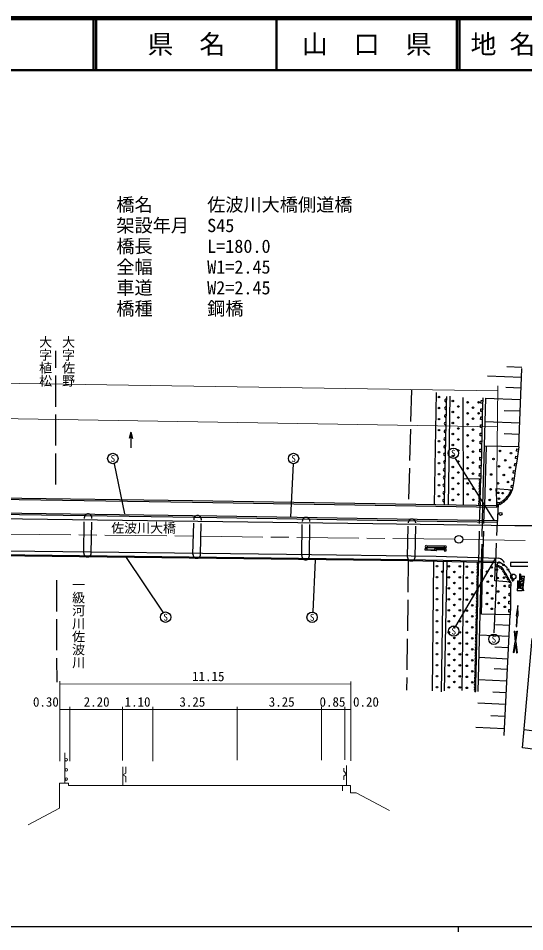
# Model space of a CAD drawing. Units: millimetres, scale not verified. Extents: x 40000 to 680000, y 20000 to 380000.
# Drawn here: x 283236 to 380824, y 204000 to 380000 of the extents above; entities that cross this region are included whole.
import ezdxf
from ezdxf.enums import TextEntityAlignment as Align

# ---------------------------------------------------------------- set-up
doc = ezdxf.new("R2010")
doc.units = ezdxf.units.MM
doc.header["$LTSCALE"] = 1000
doc.linetypes.add('CHAIN', pattern=[18.5, 12, -1.5, 3.5, -1.5])
doc.linetypes.add('DASHED', pattern=[7.5, 6, -1.5])
for name, color, linetype, lineweight in [('M-BGD', 7, 'Continuous', 25), ('M-BGD-EXST', 7, 'Continuous', 25), ('M-BMK', 2, 'CHAIN', 13), ('M-BMK-SRVR', 3, 'Continuous', 25), ('M-STR-HTXT', 7, 'Continuous', 13), ('M-STR-STRC', 7, 'Continuous', 25), ('M-TTL', 2, 'Continuous', 140), ('M-TTL-BAND', 7, 'Continuous', 25), ('M-TTL-LINE', 7, 'Continuous', 50)]:
    doc.layers.add(name, color=color, linetype=linetype, lineweight=lineweight)
doc.layers.add('M-BMK-HTXT', color=7, linetype='Continuous')
doc.layers.add('M-TTL-TXT', color=7, linetype='Continuous')
doc.styles.add('@ＭＳ ゴシック', font='')
doc.styles.add('ＭＳ ゴシック', font='')
doc.styles.get('@ＭＳ ゴシック').set_extended_font_data('@MS Gothic')
doc.styles.get('ＭＳ ゴシック').set_extended_font_data('MS Gothic')

msp = doc.modelspace()

# ---------------------------------------------------------------- linework, layer by layer
at = {"layer": 'M-BGD', "linetype": 'DASHED'}
for p, q in [((290462, 290153), (290462, 315935)), ((358991, 308317), (358436, 286398)), ((371949, 275172), (372213, 286170)), ((372700, 286162), (372456, 275162)), ((372764, 275156), (373065, 286156)), ((375686, 286353), (375174, 275106)), ((295853, 276962), (295965, 283622)), ((297303, 276937), (297415, 283597)), ((316901, 276715), (317052, 283343)), ((318351, 276682), (318502, 283310)), ((337873, 276460), (337968, 283067)), ((339323, 276439), (339418, 283046)), ((358236, 276161), (358374, 282802)), ((359686, 276131), (359823, 282772)), ((358368, 275450), (358064, 250562)), ((290573, 271719), (290648, 252078))]:
    msp.add_line(p, q, dxfattribs=at)
at = {"layer": 'M-BGD'}
for p, q in [((377366, 312892), (380253, 312787)), ((379697, 297451), (380244, 312545)), ((373659, 311108), (380183, 310872)), ((377186, 308894), (380108, 308788)), ((363764, 307918), (363387, 286316)), ((365731, 307097), (365699, 305613)), ((366400, 307165), (366069, 286272)), ((368903, 306932), (368950, 286224)), ((372395, 305815), (372407, 306335)), ((372407, 306335), (372707, 306328)), ((373258, 306811), (372657, 286163)), ((372719, 306848), (372683, 305287)), ((373258, 306811), (380027, 306565)), ((365699, 305613), (365668, 304129)), ((372359, 304254), (372371, 304774)), ((372371, 304774), (372671, 304767)), ((372695, 305808), (372395, 305815)), ((372683, 305287), (372647, 303727)), ((365668, 304129), (365637, 302645)), ((372323, 302693), (372335, 303213)), ((372335, 303213), (372635, 303207)), ((372659, 304247), (372359, 304254)), ((372647, 303727), (372611, 302166)), ((376865, 304456), (379947, 304344)), ((365606, 301160), (365575, 299676)), ((365637, 302645), (365606, 301160)), ((372287, 301133), (372299, 301653)), ((372587, 301126), (372287, 301133)), ((372299, 301653), (372599, 301646)), ((372623, 302686), (372323, 302693)), ((372611, 302166), (372575, 300605)), ((373127, 302297), (379864, 302052)), ((304919, 300246), (304619, 299046)), ((304919, 300246), (305219, 299046)), ((304919, 300246), (304919, 297246)), ((365575, 299676), (365543, 298192)), ((372252, 299572), (372264, 300092)), ((372551, 299565), (372252, 299572)), ((372264, 300092), (372563, 300085)), ((372575, 300605), (372540, 299045)), ((376865, 299967), (379784, 299861)), ((365543, 298192), (365512, 296708)), ((372216, 298011), (372228, 298531)), ((372516, 298004), (372216, 298011)), ((372228, 298531), (372528, 298525)), ((372504, 297484), (372468, 295923)), ((372540, 299045), (372504, 297484)), ((379697, 297451), (372989, 297556)), ((373412, 297549), (373065, 286156)), ((379697, 297451), (379483, 296054)), ((365512, 296708), (365481, 295224)), ((372180, 296451), (372192, 296971)), ((372480, 296444), (372180, 296451)), ((372192, 296971), (372492, 296964)), ((372468, 295923), (372432, 294363)), ((379258, 296565), (379329, 297031)), ((379554, 296520), (379258, 296565)), ((379483, 296054), (379270, 294656)), ((379329, 297031), (379626, 296986)), ((365481, 295224), (365450, 293740)), ((372144, 294890), (372156, 295410)), ((372444, 294883), (372144, 294890)), ((372156, 295410), (372456, 295403)), ((372432, 294363), (372396, 292802)), ((378831, 293770), (378902, 294236)), ((378902, 294236), (379198, 294191)), ((379044, 295168), (379116, 295633)), ((379341, 295122), (379044, 295168)), ((379270, 294656), (379056, 293259)), ((379116, 295633), (379412, 295588)), ((365419, 292255), (365387, 290771)), ((365450, 293740), (365419, 292255)), ((372072, 291769), (372084, 292289)), ((372084, 292289), (372384, 292282)), ((372108, 293329), (372120, 293850)), ((372408, 293322), (372108, 293329)), ((372120, 293850), (372420, 293843)), ((372396, 292802), (372360, 291242)), ((378617, 292373), (378688, 292838)), ((378914, 292327), (378617, 292373)), ((378688, 292838), (378985, 292793)), ((379127, 293725), (378831, 293770)), ((379056, 293259), (378842, 291862)), ((365387, 290771), (365356, 289287)), ((368938, 291301), (372360, 291242)), ((372372, 291762), (372072, 291769)), ((372327, 290109), (372344, 290675)), ((372344, 290675), (372360, 291242)), ((378403, 290975), (378475, 291441)), ((378700, 290930), (378403, 290975)), ((378629, 290464), (378415, 289067)), ((378475, 291441), (378771, 291396)), ((378842, 291862), (378629, 290464)), ((365356, 289287), (365325, 287803)), ((372278, 288409), (372295, 288976)), ((372295, 288976), (372311, 289542)), ((372311, 289542), (372327, 290109)), ((378415, 289067), (375279, 289315)), ((375279, 289315), (375417, 286358)), ((378190, 289578), (378261, 290044)), ((378486, 289532), (378190, 289578)), ((378198, 288591), (378415, 289067)), ((378261, 290044), (378557, 289998)), ((265316, 287509), (316828, 286785)), ((265320, 287809), (316833, 287085)), ((316833, 287085), (375417, 286117)), ((365325, 287803), (365293, 286284)), ((372229, 286710), (372245, 287277)), ((372245, 287277), (372262, 287843)), ((372262, 287843), (372278, 288409)), ((376844, 286844), (377128, 287133)), ((377128, 287133), (377412, 287423)), ((377412, 287423), (377697, 287769)), ((377697, 287769), (377981, 288116)), ((377981, 288116), (378198, 288591)), ((233509, 285373), (321503, 284128)), ((316828, 286785), (375417, 285817)), ((372229, 286710), (372213, 286170)), ((375417, 286358), (375417, 285817)), ((375417, 286358), (376017, 286348)), ((376017, 286348), (376430, 286596)), ((376430, 286596), (376844, 286844)), ((233505, 285073), (321498, 283829)), ((321498, 283829), (375543, 282912)), ((321503, 284128), (375548, 283212)), ((375548, 283212), (375543, 282912)), ((254232, 276977), (358347, 275740)), ((358368, 275450), (271905, 276519)), ((358347, 275740), (375184, 275374)), ((375174, 275106), (358368, 275450)), ((363248, 275350), (362992, 250393)), ((364787, 250204), (365156, 275311)), ((365840, 275297), (365293, 250419)), ((368755, 250455), (369062, 275231)), ((372419, 275163), (371795, 250305)), ((371921, 273986), (371935, 274579)), ((371935, 274579), (371949, 275172)), ((372472, 265210), (372764, 275156)), ((375053, 271611), (375174, 275106)), ((375828, 274507), (375163, 274774)), ((375474, 275203), (375686, 275167)), ((376216, 275078), (376004, 275113)), ((376216, 275078), (376510, 274860)), ((371881, 272206), (371894, 272800)), ((371894, 272800), (371908, 273393)), ((371908, 273393), (371921, 273986)), ((376423, 274269), (375828, 274507)), ((376709, 273783), (376423, 274269)), ((376995, 273298), (376709, 273783)), ((377245, 274317), (376951, 274535)), ((377281, 272812), (376995, 273298)), ((377245, 274317), (377444, 274021)), ((377567, 272327), (377281, 272812)), ((377942, 273280), (377743, 273576)), ((377942, 273280), (378109, 272938)), ((371853, 271020), (371867, 271613)), ((371867, 271613), (371881, 272206)), ((378139, 271356), (375053, 271611)), ((377853, 271841), (377567, 272327)), ((378139, 271356), (377853, 271841)), ((378139, 271356), (378112, 269776)), ((378524, 272082), (378358, 272424)), ((378524, 272082), (378526, 271916)), ((378533, 271500), (378530, 271666)), ((371812, 269241), (371826, 269834)), ((371826, 269834), (371840, 270427)), ((371840, 270427), (371853, 271020)), ((377821, 270308), (377830, 270834)), ((378121, 270303), (377821, 270308)), ((377830, 270834), (378130, 270829)), ((378112, 269776), (378086, 268196)), ((371772, 267461), (371785, 268054)), ((371785, 268054), (371799, 268647)), ((371799, 268647), (371812, 269241)), ((377768, 267148), (377777, 267675)), ((377777, 267675), (378077, 267669)), ((377795, 268728), (377804, 269254)), ((378095, 268723), (377795, 268728)), ((377804, 269254), (378104, 269249)), ((378086, 268196), (378059, 266616)), ((371731, 265682), (371744, 266275)), ((371744, 266275), (371758, 266868)), ((371758, 266868), (371772, 267461)), ((377741, 265568), (377750, 266095)), ((377750, 266095), (378050, 266090)), ((378068, 267143), (377768, 267148)), ((378059, 266616), (378032, 265036)), ((371690, 263902), (371703, 264495)), ((371703, 264495), (371717, 265088)), ((371717, 265088), (371731, 265682)), ((378032, 265036), (372472, 265210)), ((376858, 241777), (378032, 265036)), ((378041, 265563), (377741, 265568)), ((371649, 262123), (371663, 262716)), ((371663, 262716), (371676, 263309)), ((371676, 263309), (371690, 263902)), ((375209, 263192), (377932, 263055)), ((371608, 260343), (371622, 260936)), ((371622, 260936), (371635, 261529)), ((371635, 261529), (371649, 262123)), ((372069, 261235), (377826, 260944)), ((380396, 239424), (382259, 260513)), ((371567, 258564), (371581, 259157)), ((371581, 259157), (371594, 259750)), ((371594, 259750), (371608, 260343)), ((375069, 258922), (377717, 258789)), ((371526, 256784), (371540, 257377)), ((371540, 257377), (371554, 257970)), ((371554, 257970), (371567, 258564)), ((371485, 255005), (371499, 255598)), ((371499, 255598), (371513, 256191)), ((371513, 256191), (371526, 256784)), ((371960, 256894), (377607, 256609)), ((371445, 253225), (371458, 253818)), ((371458, 253818), (371472, 254411)), ((371472, 254411), (371485, 255005)), ((374929, 254723), (377505, 254593)), ((371404, 251446), (371417, 252039)), ((371417, 252039), (371431, 252632)), ((371431, 252632), (371445, 253225)), ((371852, 252590), (377390, 252311)), ((371376, 250259), (371390, 250852)), ((371390, 250852), (371404, 251446)), ((374684, 250208), (377277, 250077)), ((371815, 248108), (377164, 247838)), ((374264, 245658), (377047, 245518)), ((371430, 243419), (376927, 243141)), ((383629, 242544), (380701, 242878)), ((385883, 238750), (380396, 239417))]:
    msp.add_line(p, q, dxfattribs=at)
for centre, radius in [((364297, 307008), 150), ((366979, 306255), 150), ((364297, 304888), 150), ((368039, 305195), 150), ((369813, 306022), 150), ((370873, 304962), 150), ((371933, 306022), 150), ((364297, 302768), 150), ((366979, 304135), 150), ((368039, 303075), 150), ((369813, 303902), 150), ((370873, 302842), 150), ((371933, 303902), 150), ((366979, 302015), 150), ((368039, 300955), 150), ((369813, 301782), 150), ((364297, 300648), 150), ((366979, 299895), 150), ((369813, 299662), 150), ((370873, 300722), 150), ((364297, 298528), 150), ((366979, 297775), 150), ((368039, 298835), 150), ((369813, 297542), 150), ((370873, 298602), 150), ((364297, 296408), 150), ((366979, 295655), 150), ((368039, 296715), 150), ((370873, 296482), 150), ((376065, 296645), 150), ((378191, 296211), 150), ((364297, 294288), 150), ((368039, 294595), 150), ((369813, 295422), 150), ((370873, 294362), 150), ((374803, 295087), 150), ((377086, 294846), 150), ((364297, 292168), 150), ((366979, 293535), 150), ((368039, 292475), 150), ((369813, 293302), 150), ((370873, 292242), 150), ((374360, 292106), 150), ((375877, 293664), 150), ((377976, 293436), 150), ((366979, 291415), 150), ((368039, 290355), 150), ((369848, 290391), 150), ((375689, 290414), 150), ((376804, 291985), 150), ((377583, 290643), 150), ((364297, 290048), 150), ((366979, 289295), 150), ((370908, 289331), 150), ((374239, 289246), 150), ((375704, 288573), 150), ((376575, 288507), 150), ((364297, 287928), 150), ((366979, 287175), 150), ((368039, 288235), 150), ((369848, 288271), 150), ((370908, 287211), 150), ((374078, 287191), 150), ((375877, 287451), 150), ((376182, 284497), 275), ((363902, 274440), 150), ((375845, 275140), 150), ((375845, 275140), 99), ((375845, 275140), 49), ((376731, 274698), 150), ((376731, 274698), 99), ((376731, 274698), 49), ((364962, 273380), 150), ((366203, 274387), 150), ((367263, 273327), 150), ((368323, 274387), 150), ((369665, 274321), 150), ((370725, 273261), 150), ((373572, 273362), 150), ((374458, 274195), 150), ((375443, 273754), 150), ((377594, 273799), 150), ((377594, 273799), 99), ((377594, 273799), 49), ((378233, 272681), 150), ((363902, 272320), 150), ((366203, 272267), 150), ((367263, 271207), 150), ((368323, 272267), 150), ((369665, 272201), 150), ((370725, 271141), 150), ((373706, 271429), 150), ((374422, 272530), 150), ((375606, 272134), 150), ((376835, 272206), 150), ((378233, 272681), 99), ((378233, 272681), 49), ((378528, 271791), 150), ((378528, 271791), 99), ((378528, 271791), 49), ((363902, 270200), 150), ((366203, 270147), 150), ((368323, 270147), 150), ((369665, 270081), 150), ((373599, 269253), 150), ((374584, 270650), 150), ((375698, 269544), 150), ((376978, 270601), 150), ((363902, 268080), 150), ((366203, 268027), 150), ((367263, 269087), 150), ((368323, 268027), 150), ((369665, 267961), 150), ((370725, 269021), 150), ((374557, 268206), 150), ((376960, 268380), 150), ((363902, 265960), 150), ((366203, 265907), 150), ((367263, 266967), 150), ((368323, 265907), 150), ((369665, 265841), 150), ((370725, 266901), 150), ((373518, 267158), 150), ((374476, 266218), 150), ((375792, 267328), 150), ((376987, 266590), 150), ((367263, 264847), 150), ((370725, 264781), 150), ((363902, 263840), 150), ((366203, 263787), 150), ((367263, 262727), 150), ((368323, 263787), 150), ((369665, 263721), 150), ((370725, 262661), 150), ((363902, 261720), 150), ((366203, 261667), 150), ((367263, 260607), 150), ((368323, 261667), 150), ((369665, 261601), 150), ((370725, 260541), 150), ((363902, 259600), 150), ((366203, 259547), 150), ((368323, 259547), 150), ((369665, 259481), 150), ((363902, 257480), 150), ((366203, 257427), 150), ((367263, 258487), 150), ((368323, 257427), 150), ((369665, 257361), 150), ((370725, 258421), 150), ((363902, 255360), 150), ((366203, 255307), 150), ((367263, 256367), 150), ((368323, 255307), 150), ((369665, 255241), 150), ((370725, 256301), 150), ((367263, 254247), 150), ((370725, 254181), 150), ((363902, 253240), 150), ((366203, 253187), 150), ((367263, 252127), 150), ((368323, 253187), 150), ((369665, 253121), 150), ((370725, 252061), 150), ((363902, 251120), 150), ((366203, 251067), 150), ((368323, 251067), 150), ((369665, 251001), 150)]:
    msp.add_circle(centre, radius, dxfattribs=at)
for centre, radius, start, end in [((365667, 306356), 252, 77.82343, 279.76803), ((365636, 304872), 252, 77.82343, 279.76803), ((365605, 303388), 252, 77.82037, 279.77104), ((365573, 301903), 252, 77.82225, 279.76916), ((365542, 300419), 252, 77.82248, 279.77124), ((365480, 297451), 252, 77.82229, 279.76912), ((365511, 298935), 252, 77.82229, 279.76912), ((365449, 295967), 252, 77.82155, 279.76991), ((365417, 294483), 252, 77.82343, 279.76803), ((365386, 292998), 252, 77.82155, 279.76991), ((365355, 291514), 252, 77.82225, 279.76916), ((372319, 290392), 284, 85.06828, 271.61479), ((372336, 290959), 284, 85.06831, 271.61678), ((365293, 288546), 252, 77.82041, 279.771), ((365324, 290030), 252, 77.82225, 279.76916), ((372270, 288693), 284, 85.06828, 271.61479), ((372287, 289260), 284, 85.06637, 271.61669), ((372303, 289826), 284, 85.06831, 271.61678), ((378274, 288844), 264, 57.59066, 253.33475), ((365261, 287062), 252, 77.82229, 279.76912), ((372221, 286994), 284, 85.06828, 271.61479), ((372237, 287560), 284, 85.06637, 271.61669), ((372254, 288127), 284, 85.06831, 271.61678), ((376610, 286765), 247, 18.54422, 223.38411), ((376928, 287046), 219, 23.65075, 247.3818), ((377212, 287335), 219, 23.65075, 247.3818), ((377503, 287638), 234, 34.12164, 247.11403), ((377787, 287984), 234, 34.11838, 247.11369), ((378057, 288368), 264, 57.59066, 253.33475), ((372205, 286427), 284, 85.07001, 244.0484), ((375717, 286353), 300, 358.98053, 179.04353), ((376196, 286517), 247, 18.54262, 223.38571), ((371925, 274283), 297, 88.04204, 269.32531), ((371939, 274876), 297, 88.04204, 269.32531), ((375519, 274700), 364, 168.28959, 328.03247), ((371898, 273096), 297, 88.04108, 269.32623), ((371911, 273689), 297, 88.04394, 269.32534), ((376133, 274407), 321, 161.90112, 334.42164), ((376550, 274017), 282, 116.92316, 304.10217), ((376837, 273531), 282, 116.92067, 304.10568), ((377123, 273046), 282, 116.91998, 304.10359), ((377409, 272561), 282, 116.92316, 304.10217), ((371857, 271317), 297, 88.04204, 269.32531), ((371870, 271910), 297, 88.04398, 269.3253), ((371884, 272503), 297, 88.044, 269.32336), ((377695, 272075), 282, 116.92067, 304.10568), ((377981, 271590), 282, 116.92095, 304.10263), ((371816, 269537), 297, 88.04209, 269.32526), ((371830, 270130), 297, 88.04298, 269.32626), ((371843, 270724), 297, 88.04395, 269.3234), ((371775, 267758), 297, 88.04395, 269.3234), ((371789, 268351), 297, 88.04204, 269.32531), ((371802, 268944), 297, 88.04398, 269.3253), ((371734, 265978), 297, 88.044, 269.32336), ((371748, 266571), 297, 88.04108, 269.32623), ((371761, 267165), 297, 88.04394, 269.32534), ((371693, 264199), 297, 88.04394, 269.32534), ((371707, 264792), 297, 88.04204, 269.32531), ((371721, 265385), 297, 88.04398, 269.3253), ((371652, 262419), 297, 88.04398, 269.3253), ((371666, 263012), 297, 88.04209, 269.32526), ((371680, 263606), 297, 88.04108, 269.32623), ((371612, 260640), 297, 88.04394, 269.32534), ((371625, 261233), 297, 88.04395, 269.3234), ((371639, 261826), 297, 88.04204, 269.32531), ((371571, 258860), 297, 88.04398, 269.3253), ((371584, 259453), 297, 88.044, 269.32336), ((371598, 260047), 297, 88.04108, 269.32623), ((371530, 257081), 297, 88.04108, 269.32623), ((371543, 257674), 297, 88.04394, 269.32534), ((371557, 258267), 297, 88.04204, 269.32531), ((371489, 255301), 297, 88.04204, 269.32531), ((371503, 255894), 297, 88.04398, 269.3253), ((371516, 256488), 297, 88.044, 269.32336), ((371448, 253522), 297, 88.04209, 269.32526), ((371462, 254115), 297, 88.04298, 269.32626), ((371475, 254708), 297, 88.04395, 269.3234), ((371407, 251742), 297, 88.04204, 269.32531), ((371421, 252335), 297, 88.04209, 269.32526), ((371434, 252929), 297, 88.04398, 269.3253), ((371380, 250556), 297, 88.04108, 269.32623), ((371394, 251149), 297, 88.04394, 269.32534)]:
    msp.add_arc(centre, radius, start, end, dxfattribs=at)
at = {"layer": 'M-BGD', "linetype": 'DASHED'}
for centre, radius, start, end in [((296692, 283755), 739, 347.69773, 190.37861), ((317780, 283449), 735, 349.13068, 188.26193), ((338694, 283111), 727, 354.8563, 183.4872), ((359098, 282779), 725, 359.47553, 178.15424), ((296578, 276932), 725, 177.67654, 0.3998), ((317626, 276675), 725, 176.86539, 0.52724), ((338597, 276391), 727, 174.51175, 3.83255), ((358961, 276159), 725, 179.79946, 357.8303)]:
    msp.add_arc(centre, radius, start, end, dxfattribs=at)
at = {"layer": 'M-BGD-EXST'}
for p, q in [((301724, 294122), (303733, 284513)), ((336194, 294129), (335667, 283912)), ((367435, 295163), (374861, 283305)), ((303896, 276305), (311113, 265570)), ((340472, 275675), (339974, 265666)), ((367573, 262904), (375233, 275961)), ((374920, 261571), (375559, 275174))]:
    msp.add_line(p, q, dxfattribs=at)
for centre, radius in [((301459, 295177), 1000), ((336277, 295177), 1000), ((367070, 296201), 1000), ((378622, 272420), 500), ((311625, 264605), 1000), ((339858, 264579), 1000), ((367146, 261921), 1000), ((374883, 260352), 1000)]:
    msp.add_circle(centre, radius, dxfattribs=at)
at = {"layer": 'M-BMK'}
for p, q in [((367381, 279620), (268895, 280769)), ((368881, 279597), (416275, 278662))]:
    msp.add_line(p, q, dxfattribs=at)
at = {"layer": 'M-BMK-SRVR'}
msp.add_circle((368131, 279611), 750, dxfattribs=at)
at = {"layer": 'M-STR-HTXT'}
for p, q in [((375646, 308186), (196829, 310960)), ((375659, 309183), (375357, 285903)), ((196772, 304319), (375556, 301263)), ((291257, 236861), (291257, 252262)), ((291257, 251762), (347293, 251704)), ((347293, 252204), (347293, 236946)), ((347293, 246816), (291257, 246816)), ((293144, 236864), (293144, 247316)), ((303347, 236976), (303347, 247316)), ((309140, 236864), (309140, 247316)), ((325415, 237088), (325415, 247316)), ((341673, 237032), (341673, 247316)), ((346157, 237144), (346157, 247316)), ((292211, 238486), (292211, 232637)), ((346510, 232152), (346510, 236056)), ((303355, 232152), (303355, 235795)), ((303969, 234530), (303355, 234227)), ((303355, 234227), (303954, 233901)), ((303969, 235779), (303969, 234530)), ((345979, 235487), (345979, 234909)), ((345979, 234909), (346510, 234371)), ((346510, 234371), (345979, 233943)), ((291158, 227792), (291158, 232637)), ((291158, 232637), (292912, 232637)), ((292912, 232637), (292912, 232152)), ((303954, 233901), (303954, 232793)), ((345979, 233943), (345979, 233266)), ((292912, 232152), (347273, 232152)), ((345709, 231139), (345709, 232152)), ((347273, 232152), (347273, 230747)), ((347273, 230747), (348342, 230747)), ((348342, 230747), (354782, 227352)), ((285174, 224568), (291158, 227792))]:
    msp.add_line(p, q, dxfattribs=at)
for centre in [(292478, 237145), (292486, 235190), (292486, 233416)]:
    msp.add_circle(centre, 250, dxfattribs=at)
at = {"layer": 'M-STR-STRC'}
for p, q in [((266476, 283761), (351533, 282638)), ((351533, 282638), (378918, 282293)), ((378918, 282293), (425347, 282091)), ((361808, 278393), (365590, 278339)), ((362043, 278099), (365318, 278061)), ((365317, 278220), (362045, 278267)), ((281043, 277386), (334938, 276754)), ((334938, 276754), (363775, 276330)), ((361629, 277496), (361634, 277820)), ((363853, 277384), (361629, 277496)), ((361634, 277820), (362001, 277814)), ((365551, 277935), (361801, 277979)), ((361998, 277606), (362001, 277814)), ((363378, 277531), (361998, 277600)), ((363551, 277791), (365592, 277764)), ((363775, 276330), (375804, 275958)), ((363827, 277663), (365286, 277638)), ((365311, 277365), (365655, 277365)), ((381413, 275110), (378053, 275110)), ((378053, 275110), (378053, 274440)), ((378053, 274440), (381413, 274440)), ((379788, 272863), (379780, 270126)), ((379984, 272862), (379788, 272863)), ((379984, 272862), (379981, 271843)), ((379427, 271602), (379423, 270127)), ((379427, 271602), (379623, 271601)), ((379623, 271601), (379619, 270126)), ((379980, 271451), (379976, 270125)), ((380313, 271450), (379980, 271451)), ((380314, 271842), (379981, 271843)), ((380208, 272483), (380206, 272073)), ((380605, 272071), (380206, 272073)), ((380208, 272483), (380796, 272481)), ((380313, 271450), (380314, 271842)), ((380605, 272071), (380423, 270621)), ((380515, 270248), (380796, 272481)), ((379336, 270127), (379335, 269713)), ((380304, 269710), (379335, 269713)), ((379423, 270127), (379336, 270127)), ((379780, 270126), (379619, 270126)), ((380305, 270124), (379976, 270125)), ((380324, 271016), (380190, 270982)), ((380512, 269689), (380190, 270982)), ((380305, 270124), (380304, 269710)), ((380423, 270621), (380324, 271016)), ((380646, 269723), (380512, 269689)), ((380646, 269723), (380515, 270248)), ((379507, 266883), (379181, 264868)), ((379546, 264843), (379507, 266883)), ((379303, 264860), (379159, 262833)), ((379181, 264868), (379303, 264860)), ((379281, 262824), (379424, 264851)), ((379424, 264851), (379546, 264843)), ((379159, 262833), (379281, 262824)), ((378795, 261926), (378920, 261923)), ((378795, 261926), (379012, 259842)), ((378920, 261923), (379087, 260324)), ((379087, 260324), (379334, 261912)), ((379138, 259838), (379460, 261909)), ((379334, 261912), (379460, 261909)), ((378691, 257771), (379012, 259842)), ((378816, 257768), (379063, 259356)), ((379063, 259356), (379230, 257757)), ((379138, 259838), (379355, 257754)), ((378816, 257768), (378691, 257771)), ((379230, 257757), (379355, 257754))]:
    msp.add_line(p, q, dxfattribs=at)
for centre, radius, start, end in [((361845, 278186), 211, 99.91511, 258.07233), ((362106, 278182), 104, 125.66295, 232.70375), ((365278, 278140), 88.9, 296.4781, 64.20394), ((365515, 278143), 211, 279.97448, 68.8999), ((363732, 277483), 357, 120.52525, 172.34203), ((363924, 277531), 163, 126.32965, 244.30854), ((365183, 277491), 179, 315.46659, 55.01889), ((365432, 277534), 280, 322.87569, 55.11893), ((375292, 274015), 2009, 34.15548, 75.24257)]:
    msp.add_arc(centre, radius, start, end, dxfattribs=at)
at = {"layer": 'M-TTL'}
msp.add_line((680000, 380000), (40000, 380000), dxfattribs=at)
at = {"layer": 'M-TTL-BAND'}
for p, q in [((40000, 205000), (579000, 205000)), ((368000, 205000), (368000, 204000))]:
    msp.add_line(p, q, dxfattribs=at)
at = {"layer": 'M-TTL-LINE'}
for p, q in [((297750, 380000), (297750, 370000)), ((298250, 380000), (298250, 370000)), ((333000, 380000), (333000, 370000)), ((367750, 380000), (367750, 370000)), ((368250, 380000), (368250, 370000)), ((40000, 370000), (680000, 370000))]:
    msp.add_line(p, q, dxfattribs=at)

# ---------------------------------------------------------------- texts
at = {"layer": 'M-BGD-EXST', "style": 'ＭＳ ゴシック'}
for p in [(301459, 295177), (336277, 295177), (367070, 296201), (311625, 264605), (339858, 264579), (367146, 261921), (374883, 260352)]:
    msp.add_text('S', height=1320, dxfattribs=at).set_placement(p, align=Align.MIDDLE_CENTER)
at = {"layer": 'M-BMK-HTXT', "style": '@ＭＳ ゴシック'}
for s, p in [('大字植松', (287008, 318911)), ('大字佐野', (291419, 318911)), ('一級河川佐波川', (293360, 272149))]:
    msp.add_text(s, height=1833, rotation=270, dxfattribs=at).set_placement(p, align=Align.BOTTOM_LEFT)
at = {"layer": 'M-BMK-HTXT', "style": 'ＭＳ ゴシック'}
msp.add_text('佐波川大橋', height=1833, dxfattribs=at).set_placement((307382, 281797), align=Align.MIDDLE_CENTER)
at = {"layer": 'M-STR-HTXT', "style": 'ＭＳ ゴシック'}
for s, p in [('橋名\u3000\u3000\u3000佐波川大橋側道橋', (302132, 345365)), ('架設年月\u3000S45', (302132, 341365)), ('橋長\u3000\u3000\u3000L=180.0', (302132, 337365)), ('全幅\u3000\u3000\u3000W1=2.45', (302132, 333365)), ('車道\u3000\u3000\u3000W2=2.45', (302132, 329365)), ('橋種\u3000\u3000\u3000鋼橋', (302132, 325365))]:
    msp.add_text(s, height=2566, dxfattribs=at).set_placement(p, align=Align.TOP_LEFT)
for s, p in [('11.15', (319850, 251733)), ('0.30', (288558, 246816)), ('2.20', (298338, 246816)), ('1.10', (306226, 246816)), ('3.25', (316782, 246816)), ('3.25', (333997, 246816)), ('0.85', (343777, 246816)), ('0.20', (350236, 246816))]:
    msp.add_text(s, height=1833, dxfattribs=at).set_placement(p, align=Align.BOTTOM_CENTER)
at = {"layer": 'M-TTL-TXT', "style": 'ＭＳ ゴシック'}
for s, p in [('県\u3000名', (315625, 375000)), ('山\u3000口\u3000県', (350375, 375000))]:
    msp.add_text(s, height=3666, dxfattribs=at).set_placement(p, align=Align.MIDDLE_CENTER)
msp.add_text('地 名', height=3666, dxfattribs=at).set_placement((370380, 375000), align=Align.MIDDLE_LEFT)

doc.saveas('drawing.dxf')
